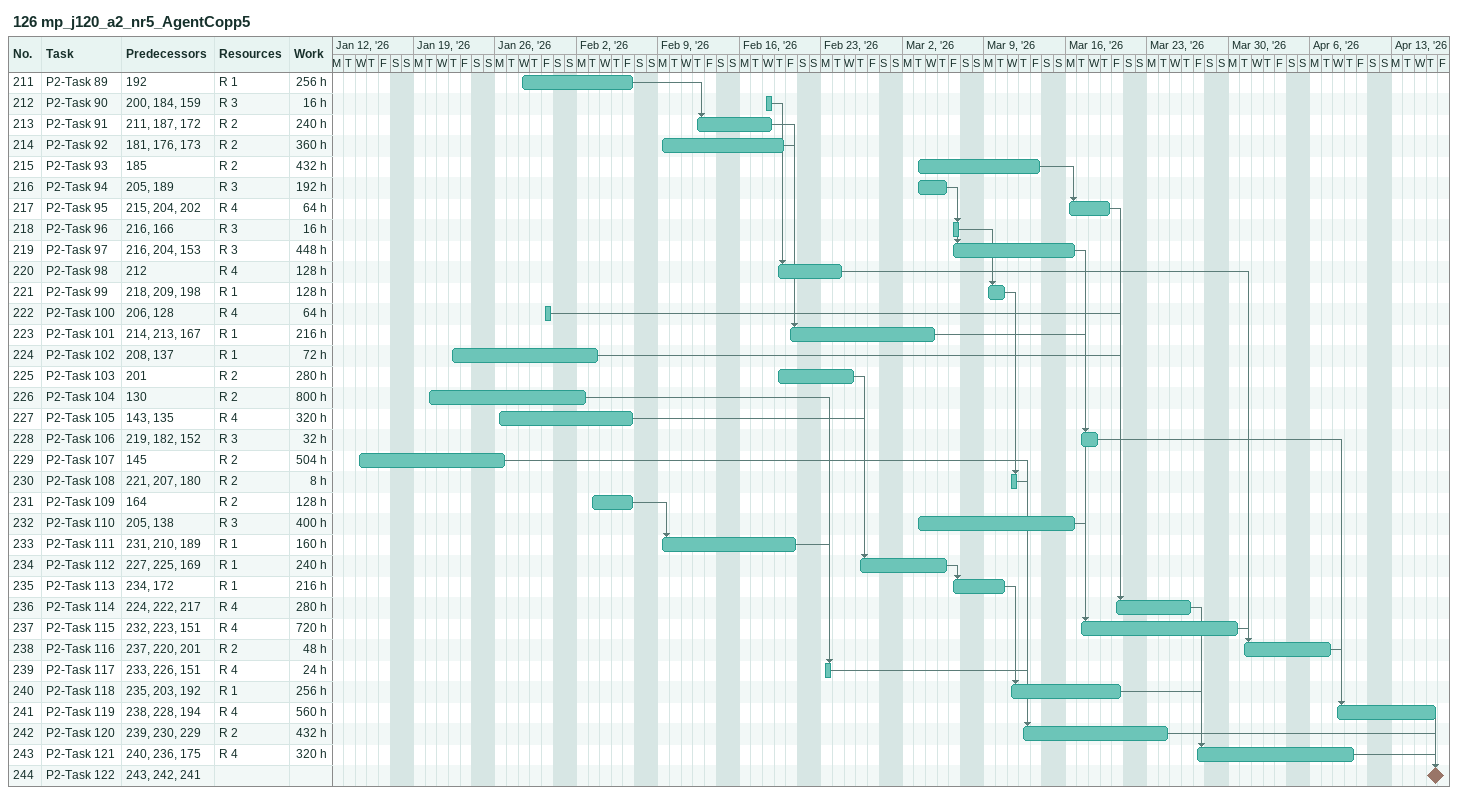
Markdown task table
126 mp_j120_a2_nr5_AgentCopp5

| ID | Task | Start | Finish | Predecessors | Resources | Work (h) |
|---|---|---|---|---|---|---|
| 211 | P2-Task 89 | 2026-01-28 | 2026-02-06 | 192 | R 1 | 256 |
| 212 | P2-Task 90 | 2026-02-18 | 2026-02-18 | 200, 184, 159 | R 3 | 16 |
| 213 | P2-Task 91 | 2026-02-12 | 2026-02-18 | 211, 187, 172 | R 2 | 240 |
| 214 | P2-Task 92 | 2026-02-09 | 2026-02-19 | 181, 176, 173 | R 2 | 360 |
| 215 | P2-Task 93 | 2026-03-03 | 2026-03-13 | 185 | R 2 | 432 |
| 216 | P2-Task 94 | 2026-03-03 | 2026-03-05 | 205, 189 | R 3 | 192 |
| 217 | P2-Task 95 | 2026-03-16 | 2026-03-19 | 215, 204, 202 | R 4 | 64 |
| 218 | P2-Task 96 | 2026-03-06 | 2026-03-06 | 216, 166 | R 3 | 16 |
| 219 | P2-Task 97 | 2026-03-06 | 2026-03-16 | 216, 204, 153 | R 3 | 448 |
| 220 | P2-Task 98 | 2026-02-19 | 2026-02-24 | 212 | R 4 | 128 |
| 221 | P2-Task 99 | 2026-03-09 | 2026-03-10 | 218, 209, 198 | R 1 | 128 |
| 222 | P2-Task 100 | 2026-01-30 | 2026-01-30 | 206, 128 | R 4 | 64 |
| 223 | P2-Task 101 | 2026-02-20 | 2026-03-04 | 214, 213, 167 | R 1 | 216 |
| 224 | P2-Task 102 | 2026-01-22 | 2026-02-03 | 208, 137 | R 1 | 72 |
| 225 | P2-Task 103 | 2026-02-19 | 2026-02-25 | 201 | R 2 | 280 |
| 226 | P2-Task 104 | 2026-01-20 | 2026-02-02 | 130 | R 2 | 800 |
| 227 | P2-Task 105 | 2026-01-26 | 2026-02-06 | 143, 135 | R 4 | 320 |
| 228 | P2-Task 106 | 2026-03-17 | 2026-03-18 | 219, 182, 152 | R 3 | 32 |
| 229 | P2-Task 107 | 2026-01-14 | 2026-01-26 | 145 | R 2 | 504 |
| 230 | P2-Task 108 | 2026-03-11 | 2026-03-11 | 221, 207, 180 | R 2 | 8 |
| 231 | P2-Task 109 | 2026-02-03 | 2026-02-06 | 164 | R 2 | 128 |
| 232 | P2-Task 110 | 2026-03-03 | 2026-03-16 | 205, 138 | R 3 | 400 |
| 233 | P2-Task 111 | 2026-02-09 | 2026-02-20 | 231, 210, 189 | R 1 | 160 |
| 234 | P2-Task 112 | 2026-02-26 | 2026-03-05 | 227, 225, 169 | R 1 | 240 |
| 235 | P2-Task 113 | 2026-03-06 | 2026-03-10 | 234, 172 | R 1 | 216 |
| 236 | P2-Task 114 | 2026-03-20 | 2026-03-26 | 224, 222, 217 | R 4 | 280 |
| 237 | P2-Task 115 | 2026-03-17 | 2026-03-30 | 232, 223, 151 | R 4 | 720 |
| 238 | P2-Task 116 | 2026-03-31 | 2026-04-07 | 237, 220, 201 | R 2 | 48 |
| 239 | P2-Task 117 | 2026-02-23 | 2026-02-23 | 233, 226, 151 | R 4 | 24 |
| 240 | P2-Task 118 | 2026-03-11 | 2026-03-20 | 235, 203, 192 | R 1 | 256 |
| 241 | P2-Task 119 | 2026-04-08 | 2026-04-16 | 238, 228, 194 | R 4 | 560 |
| 242 | P2-Task 120 | 2026-03-12 | 2026-03-24 | 239, 230, 229 | R 2 | 432 |
| 243 | P2-Task 121 | 2026-03-27 | 2026-04-09 | 240, 236, 175 | R 4 | 320 |
| 244 | P2-Task 122 (milestone) | 2026-04-16 | 2026-04-16 | 243, 242, 241 |  |  |
